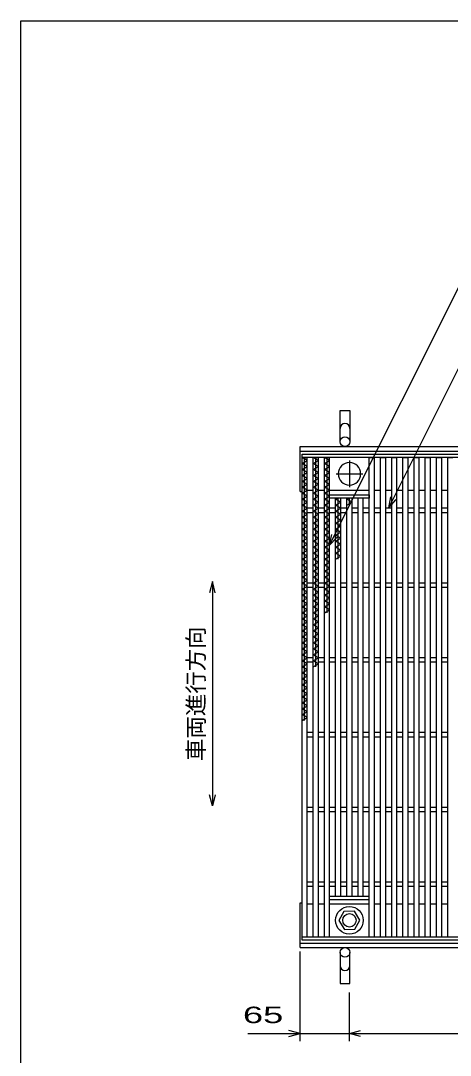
# Model space of a CAD drawing. Units: millimetres, scale not verified. Extents: x -1820 to 1731, y -1282 to 1054.
# Drawn here: x -1729 to -1154, y -330 to 1054 of the extents above; entities that cross this region are included whole.
import ezdxf
from ezdxf.enums import TextEntityAlignment as Align

# ---------------------------------------------------------------- set-up
doc = ezdxf.new("R2010")
doc.units = ezdxf.units.MM
doc.header["$LTSCALE"] = 10
doc.linetypes.add('CHAIN', pattern=[18.5, 12, -1.5, 3.5, -1.5])
for name, color, linetype, lineweight in [('0_2', 150, 'Continuous', 25), ('16', 3, 'Continuous', 25), ('19', 6, 'Continuous', 25), ('22', 2, 'Continuous', 25)]:
    doc.layers.add(name, color=color, linetype=linetype, lineweight=lineweight)
doc.styles.add('ベクトル', font='')
doc.styles.get('ベクトル').set_extended_font_data('ベクトル')

msp = doc.modelspace()

# ---------------------------------------------------------------- linework, layer by layer
at = {"layer": '0_2'}
for p, q in [((-1729, -1146.5), (-1729, 1053.5)), ((-1729, 1053.5), (1731, 1053.5))]:
    msp.add_line(p, q, dxfattribs=at)
at = {"layer": '16'}
for p, q in [((-1352.5, 474), (-852.5, 474)), ((-1352.5, 469.5), (-1352.5, 474)), ((-852.5, 469.5), (-1352.5, 469.5)), ((-1352.5, -171.5), (-1352.5, 469.5)), ((-1352.5, 469.5), (-1345.5, 469.5)), ((-1345.5, 465.5), (-1352.5, 469.5)), ((-1352.5, 461.5), (-1345.5, 465.5)), ((-1345.5, 457.5), (-1352.5, 461.5)), ((-1352.5, 453.5), (-1345.5, 457.5)), ((-1349, 117.5), (-1349, 469.5)), ((-1345.5, -171.5), (-1345.5, 469.5)), ((-1337.5, -171.5), (-1337.5, 469.5)), ((-1337.5, 469.5), (-1330.5, 469.5)), ((-1330.5, 465.5), (-1337.5, 469.5)), ((-1337.5, 461.5), (-1330.5, 465.5)), ((-1330.5, 457.5), (-1337.5, 461.5)), ((-1337.5, 453.5), (-1330.5, 457.5)), ((-1334, 189.5), (-1334, 469.5)), ((-1330.5, -171.5), (-1330.5, 469.5)), ((-1322.5, -171.5), (-1322.5, 469.5)), ((-1322.5, 469.5), (-1315.5, 469.5)), ((-1315.5, 465.5), (-1322.5, 469.5)), ((-1322.5, 461.5), (-1315.5, 465.5)), ((-1315.5, 457.5), (-1322.5, 461.5)), ((-1322.5, 453.5), (-1315.5, 457.5)), ((-1319, 261.5), (-1319, 469.5)), ((-1315.5, -171.5), (-1315.5, 469.5)), ((-1262.5, -171.5), (-1262.5, 469.5)), ((-1262.5, 469.5), (-1255.5, 469.5)), ((-1255.5, -171.5), (-1255.5, 469.5)), ((-1247.5, -171.5), (-1247.5, 469.5)), ((-1247.5, 469.5), (-1240.5, 469.5)), ((-1240.5, -171.5), (-1240.5, 469.5)), ((-1232.5, -171.5), (-1232.5, 469.5)), ((-1232.5, 469.5), (-1225.5, 469.5)), ((-1225.5, -171.5), (-1225.5, 469.5)), ((-1217.5, -171.5), (-1217.5, 469.5)), ((-1217.5, 469.5), (-1210.5, 469.5)), ((-1210.5, -171.5), (-1210.5, 469.5)), ((-1202.5, -171.5), (-1202.5, 469.5)), ((-1202.5, 469.5), (-1195.5, 469.5)), ((-1195.5, -171.5), (-1195.5, 469.5)), ((-1187.5, -171.5), (-1187.5, 469.5)), ((-1187.5, 469.5), (-1180.5, 469.5)), ((-1180.5, -171.5), (-1180.5, 469.5)), ((-1172.5, -171.5), (-1172.5, 469.5)), ((-1172.5, 469.5), (-1165.5, 469.5)), ((-1165.5, -171.5), (-1165.5, 469.5)), ((-1157.5, -171.5), (-1157.5, 469.5)), ((-1157.5, 469.5), (-1150.5, 469.5)), ((-1345.5, 449.5), (-1352.5, 453.5)), ((-1352.5, 445.5), (-1345.5, 449.5)), ((-1345.5, 441.5), (-1352.5, 445.5)), ((-1330.5, 449.5), (-1337.5, 453.5)), ((-1337.5, 445.5), (-1330.5, 449.5)), ((-1330.5, 441.5), (-1337.5, 445.5)), ((-1315.5, 449.5), (-1322.5, 453.5)), ((-1322.5, 445.5), (-1315.5, 449.5)), ((-1315.5, 441.5), (-1322.5, 445.5)), ((-1352.5, 437.5), (-1345.5, 441.5)), ((-1345.5, 433.5), (-1352.5, 437.5)), ((-1352.5, 429.5), (-1345.5, 433.5)), ((-1345.5, 425.5), (-1352.5, 429.5)), ((-1337.5, 437.5), (-1330.5, 441.5)), ((-1330.5, 433.5), (-1337.5, 437.5)), ((-1337.5, 429.5), (-1330.5, 433.5)), ((-1330.5, 425.5), (-1337.5, 429.5)), ((-1322.5, 437.5), (-1315.5, 441.5)), ((-1315.5, 433.5), (-1322.5, 437.5)), ((-1322.5, 429.5), (-1315.5, 433.5)), ((-1315.5, 425.5), (-1322.5, 429.5)), ((-1352.5, 421.5), (-1345.5, 425.5)), ((-1345.5, 417.5), (-1352.5, 421.5)), ((-1352.5, 413.5), (-1345.5, 417.5)), ((-1345.5, 425.5), (-1337.5, 425.5)), ((-1337.5, 421.5), (-1330.5, 425.5)), ((-1330.5, 417.5), (-1337.5, 421.5)), ((-1337.5, 413.5), (-1330.5, 417.5)), ((-1330.5, 425.5), (-1322.5, 425.5)), ((-1322.5, 421.5), (-1315.5, 425.5)), ((-1315.5, 417.5), (-1322.5, 421.5)), ((-1322.5, 413.5), (-1315.5, 417.5)), ((-1315.5, 425.5), (-1262.5, 425.5)), ((-1315.5, 419.5), (-1262.5, 419.5)), ((-1315.5, 415), (-1315.5, 419.5)), ((-1262.5, 419.5), (-1262.5, 415)), ((-1255.5, 425.5), (-1247.5, 425.5)), ((-1240.5, 425.5), (-1232.5, 425.5)), ((-1225.5, 425.5), (-1217.5, 425.5)), ((-1210.5, 425.5), (-1202.5, 425.5)), ((-1195.5, 425.5), (-1187.5, 425.5)), ((-1180.5, 425.5), (-1172.5, 425.5)), ((-1165.5, 425.5), (-1157.5, 425.5)), ((-1345.5, 409.5), (-1352.5, 413.5)), ((-1352.5, 405.5), (-1345.5, 409.5)), ((-1345.5, 401.5), (-1352.5, 405.5)), ((-1352.5, 397.5), (-1345.5, 401.5)), ((-1345.5, 402), (-1337.5, 402)), ((-1330.5, 409.5), (-1337.5, 413.5)), ((-1337.5, 405.5), (-1330.5, 409.5)), ((-1330.5, 401.5), (-1337.5, 405.5)), ((-1337.5, 397.5), (-1330.5, 401.5)), ((-1330.5, 402), (-1322.5, 402)), ((-1315.5, 409.5), (-1322.5, 413.5)), ((-1322.5, 405.5), (-1315.5, 409.5)), ((-1315.5, 401.5), (-1322.5, 405.5)), ((-1322.5, 397.5), (-1315.5, 401.5)), ((-1262.5, 415), (-1315.5, 415)), ((-1315.5, 402), (-1307.5, 402)), ((-1307.5, -117), (-1307.5, 415)), ((-1307.5, 413.5), (-1304.9, 415)), ((-1300.5, 409.5), (-1307.5, 413.5)), ((-1307.5, 405.5), (-1300.5, 409.5)), ((-1300.5, 401.5), (-1307.5, 405.5)), ((-1307.5, 397.5), (-1300.5, 401.5)), ((-1304, 333.5), (-1304, 415)), ((-1300.5, -117), (-1300.5, 415)), ((-1300.5, 402), (-1292.5, 402)), ((-1292.5, -117), (-1292.5, 415)), ((-1292.5, 413.5), (-1289.9, 415)), ((-1285.5, 409.5), (-1292.5, 413.5)), ((-1292.5, 405.5), (-1285.5, 409.5)), ((-1289, 405.5), (-1289, 415)), ((-1285.5, -117), (-1285.5, 415)), ((-1285.5, 402), (-1277.5, 402)), ((-1277.5, -117), (-1277.5, 415)), ((-1270.5, -117), (-1270.5, 415)), ((-1270.5, 402), (-1262.5, 402)), ((-1255.5, 402), (-1247.5, 402)), ((-1240.5, 402), (-1232.5, 402)), ((-1225.5, 402), (-1217.5, 402)), ((-1210.5, 402), (-1202.5, 402)), ((-1195.5, 402), (-1187.5, 402)), ((-1180.5, 402), (-1172.5, 402)), ((-1165.5, 402), (-1157.5, 402)), ((-1345.5, 393.5), (-1352.5, 397.5)), ((-1352.5, 389.5), (-1345.5, 393.5)), ((-1345.5, 385.5), (-1352.5, 389.5)), ((-1345.5, 396), (-1337.5, 396)), ((-1330.5, 393.5), (-1337.5, 397.5)), ((-1337.5, 389.5), (-1330.5, 393.5)), ((-1330.5, 385.5), (-1337.5, 389.5)), ((-1330.5, 396), (-1322.5, 396)), ((-1315.5, 393.5), (-1322.5, 397.5)), ((-1322.5, 389.5), (-1315.5, 393.5)), ((-1315.5, 385.5), (-1322.5, 389.5)), ((-1315.5, 396), (-1307.5, 396)), ((-1300.5, 393.5), (-1307.5, 397.5)), ((-1307.5, 389.5), (-1300.5, 393.5)), ((-1300.5, 385.5), (-1307.5, 389.5)), ((-1300.5, 396), (-1292.5, 396)), ((-1285.5, 396), (-1277.5, 396)), ((-1270.5, 396), (-1262.5, 396)), ((-1255.5, 396), (-1247.5, 396)), ((-1240.5, 396), (-1232.5, 396)), ((-1225.5, 396), (-1217.5, 396)), ((-1210.5, 396), (-1202.5, 396)), ((-1195.5, 396), (-1187.5, 396)), ((-1180.5, 396), (-1172.5, 396)), ((-1165.5, 396), (-1157.5, 396)), ((-1352.5, 381.5), (-1345.5, 385.5)), ((-1345.5, 377.5), (-1352.5, 381.5)), ((-1352.5, 373.5), (-1345.5, 377.5)), ((-1337.5, 381.5), (-1330.5, 385.5)), ((-1330.5, 377.5), (-1337.5, 381.5)), ((-1337.5, 373.5), (-1330.5, 377.5)), ((-1322.5, 381.5), (-1315.5, 385.5)), ((-1315.5, 377.5), (-1322.5, 381.5)), ((-1322.5, 373.5), (-1315.5, 377.5)), ((-1307.5, 381.5), (-1300.5, 385.5)), ((-1300.5, 377.5), (-1307.5, 381.5)), ((-1307.5, 373.5), (-1300.5, 377.5)), ((-1345.5, 369.5), (-1352.5, 373.5)), ((-1352.5, 365.5), (-1345.5, 369.5)), ((-1345.5, 361.5), (-1352.5, 365.5)), ((-1352.5, 357.5), (-1345.5, 361.5)), ((-1330.5, 369.5), (-1337.5, 373.5)), ((-1337.5, 365.5), (-1330.5, 369.5)), ((-1330.5, 361.5), (-1337.5, 365.5)), ((-1337.5, 357.5), (-1330.5, 361.5)), ((-1315.5, 369.5), (-1322.5, 373.5)), ((-1322.5, 365.5), (-1315.5, 369.5)), ((-1315.5, 361.5), (-1322.5, 365.5)), ((-1322.5, 357.5), (-1315.5, 361.5)), ((-1300.5, 369.5), (-1307.5, 373.5)), ((-1307.5, 365.5), (-1300.5, 369.5)), ((-1300.5, 361.5), (-1307.5, 365.5)), ((-1307.5, 357.5), (-1300.5, 361.5)), ((-1345.5, 353.5), (-1352.5, 357.5)), ((-1352.5, 349.5), (-1345.5, 353.5)), ((-1345.5, 345.5), (-1352.5, 349.5)), ((-1330.5, 353.5), (-1337.5, 357.5)), ((-1337.5, 349.5), (-1330.5, 353.5)), ((-1330.5, 345.5), (-1337.5, 349.5)), ((-1315.5, 353.5), (-1322.5, 357.5)), ((-1322.5, 349.5), (-1315.5, 353.5)), ((-1315.5, 345.5), (-1322.5, 349.5)), ((-1300.5, 353.5), (-1307.5, 357.5)), ((-1307.5, 349.5), (-1300.5, 353.5)), ((-1300.5, 345.5), (-1307.5, 349.5)), ((-1352.5, 341.5), (-1345.5, 345.5)), ((-1345.5, 337.5), (-1352.5, 341.5)), ((-1352.5, 333.5), (-1345.5, 337.5)), ((-1345.5, 329.5), (-1352.5, 333.5)), ((-1337.5, 341.5), (-1330.5, 345.5)), ((-1330.5, 337.5), (-1337.5, 341.5)), ((-1337.5, 333.5), (-1330.5, 337.5)), ((-1330.5, 329.5), (-1337.5, 333.5)), ((-1322.5, 341.5), (-1315.5, 345.5)), ((-1315.5, 337.5), (-1322.5, 341.5)), ((-1322.5, 333.5), (-1315.5, 337.5)), ((-1315.5, 329.5), (-1322.5, 333.5)), ((-1307.5, 341.5), (-1300.5, 345.5)), ((-1300.5, 337.5), (-1307.5, 341.5)), ((-1307.5, 333.5), (-1300.5, 337.5)), ((-1352.5, 325.5), (-1345.5, 329.5)), ((-1345.5, 321.5), (-1352.5, 325.5)), ((-1352.5, 317.5), (-1345.5, 321.5)), ((-1337.5, 325.5), (-1330.5, 329.5)), ((-1330.5, 321.5), (-1337.5, 325.5)), ((-1337.5, 317.5), (-1330.5, 321.5)), ((-1322.5, 325.5), (-1315.5, 329.5)), ((-1315.5, 321.5), (-1322.5, 325.5)), ((-1322.5, 317.5), (-1315.5, 321.5)), ((-1345.5, 313.5), (-1352.5, 317.5)), ((-1352.5, 309.5), (-1345.5, 313.5)), ((-1345.5, 305.5), (-1352.5, 309.5)), ((-1352.5, 301.5), (-1345.5, 305.5)), ((-1330.5, 313.5), (-1337.5, 317.5)), ((-1337.5, 309.5), (-1330.5, 313.5)), ((-1330.5, 305.5), (-1337.5, 309.5)), ((-1337.5, 301.5), (-1330.5, 305.5)), ((-1315.5, 313.5), (-1322.5, 317.5)), ((-1322.5, 309.5), (-1315.5, 313.5)), ((-1315.5, 305.5), (-1322.5, 309.5)), ((-1322.5, 301.5), (-1315.5, 305.5)), ((-1345.5, 297.5), (-1352.5, 301.5)), ((-1352.5, 293.5), (-1345.5, 297.5)), ((-1345.5, 289.5), (-1352.5, 293.5)), ((-1345.5, 302), (-1337.5, 302)), ((-1345.5, 296), (-1337.5, 296)), ((-1330.5, 297.5), (-1337.5, 301.5)), ((-1337.5, 293.5), (-1330.5, 297.5)), ((-1330.5, 289.5), (-1337.5, 293.5)), ((-1330.5, 302), (-1322.5, 302)), ((-1330.5, 296), (-1322.5, 296)), ((-1315.5, 297.5), (-1322.5, 301.5)), ((-1322.5, 293.5), (-1315.5, 297.5)), ((-1315.5, 289.5), (-1322.5, 293.5)), ((-1315.5, 302), (-1307.5, 302)), ((-1315.5, 296), (-1307.5, 296)), ((-1300.5, 302), (-1292.5, 302)), ((-1300.5, 296), (-1292.5, 296)), ((-1285.5, 302), (-1277.5, 302)), ((-1285.5, 296), (-1277.5, 296)), ((-1270.5, 302), (-1262.5, 302)), ((-1270.5, 296), (-1262.5, 296)), ((-1255.5, 302), (-1247.5, 302)), ((-1255.5, 296), (-1247.5, 296)), ((-1240.5, 302), (-1232.5, 302)), ((-1240.5, 296), (-1232.5, 296)), ((-1225.5, 302), (-1217.5, 302)), ((-1225.5, 296), (-1217.5, 296)), ((-1210.5, 302), (-1202.5, 302)), ((-1210.5, 296), (-1202.5, 296)), ((-1195.5, 302), (-1187.5, 302)), ((-1195.5, 296), (-1187.5, 296)), ((-1180.5, 302), (-1172.5, 302)), ((-1180.5, 296), (-1172.5, 296)), ((-1165.5, 302), (-1157.5, 302)), ((-1165.5, 296), (-1157.5, 296)), ((-1352.5, 285.5), (-1345.5, 289.5)), ((-1345.5, 281.5), (-1352.5, 285.5)), ((-1352.5, 277.5), (-1345.5, 281.5)), ((-1345.5, 273.5), (-1352.5, 277.5)), ((-1337.5, 285.5), (-1330.5, 289.5)), ((-1330.5, 281.5), (-1337.5, 285.5)), ((-1337.5, 277.5), (-1330.5, 281.5)), ((-1330.5, 273.5), (-1337.5, 277.5)), ((-1322.5, 285.5), (-1315.5, 289.5)), ((-1315.5, 281.5), (-1322.5, 285.5)), ((-1322.5, 277.5), (-1315.5, 281.5)), ((-1315.5, 273.5), (-1322.5, 277.5)), ((-1352.5, 269.5), (-1345.5, 273.5)), ((-1345.5, 265.5), (-1352.5, 269.5)), ((-1352.5, 261.5), (-1345.5, 265.5)), ((-1337.5, 269.5), (-1330.5, 273.5)), ((-1330.5, 265.5), (-1337.5, 269.5)), ((-1337.5, 261.5), (-1330.5, 265.5)), ((-1322.5, 269.5), (-1315.5, 273.5)), ((-1315.5, 265.5), (-1322.5, 269.5)), ((-1322.5, 261.5), (-1315.5, 265.5)), ((-1345.5, 257.5), (-1352.5, 261.5)), ((-1352.5, 253.5), (-1345.5, 257.5)), ((-1345.5, 249.5), (-1352.5, 253.5)), ((-1352.5, 245.5), (-1345.5, 249.5)), ((-1330.5, 257.5), (-1337.5, 261.5)), ((-1337.5, 253.5), (-1330.5, 257.5)), ((-1330.5, 249.5), (-1337.5, 253.5)), ((-1337.5, 245.5), (-1330.5, 249.5)), ((-1345.5, 241.5), (-1352.5, 245.5)), ((-1352.5, 237.5), (-1345.5, 241.5)), ((-1345.5, 233.5), (-1352.5, 237.5)), ((-1330.5, 241.5), (-1337.5, 245.5)), ((-1337.5, 237.5), (-1330.5, 241.5)), ((-1330.5, 233.5), (-1337.5, 237.5)), ((-1352.5, 229.5), (-1345.5, 233.5)), ((-1345.5, 225.5), (-1352.5, 229.5)), ((-1352.5, 221.5), (-1345.5, 225.5)), ((-1345.5, 217.5), (-1352.5, 221.5)), ((-1337.5, 229.5), (-1330.5, 233.5)), ((-1330.5, 225.5), (-1337.5, 229.5)), ((-1337.5, 221.5), (-1330.5, 225.5)), ((-1330.5, 217.5), (-1337.5, 221.5)), ((-1352.5, 213.5), (-1345.5, 217.5)), ((-1345.5, 209.5), (-1352.5, 213.5)), ((-1352.5, 205.5), (-1345.5, 209.5)), ((-1337.5, 213.5), (-1330.5, 217.5)), ((-1330.5, 209.5), (-1337.5, 213.5)), ((-1337.5, 205.5), (-1330.5, 209.5)), ((-1345.5, 201.5), (-1352.5, 205.5)), ((-1352.5, 197.5), (-1345.5, 201.5)), ((-1345.5, 193.5), (-1352.5, 197.5)), ((-1345.5, 202), (-1337.5, 202)), ((-1345.5, 196), (-1337.5, 196)), ((-1330.5, 201.5), (-1337.5, 205.5)), ((-1337.5, 197.5), (-1330.5, 201.5)), ((-1330.5, 193.5), (-1337.5, 197.5)), ((-1330.5, 202), (-1322.5, 202)), ((-1330.5, 196), (-1322.5, 196)), ((-1315.5, 202), (-1307.5, 202)), ((-1315.5, 196), (-1307.5, 196)), ((-1300.5, 202), (-1292.5, 202)), ((-1300.5, 196), (-1292.5, 196)), ((-1285.5, 202), (-1277.5, 202)), ((-1285.5, 196), (-1277.5, 196)), ((-1270.5, 202), (-1262.5, 202)), ((-1270.5, 196), (-1262.5, 196)), ((-1255.5, 202), (-1247.5, 202)), ((-1255.5, 196), (-1247.5, 196)), ((-1240.5, 202), (-1232.5, 202)), ((-1240.5, 196), (-1232.5, 196)), ((-1225.5, 202), (-1217.5, 202)), ((-1225.5, 196), (-1217.5, 196)), ((-1210.5, 202), (-1202.5, 202)), ((-1210.5, 196), (-1202.5, 196)), ((-1195.5, 202), (-1187.5, 202)), ((-1195.5, 196), (-1187.5, 196)), ((-1180.5, 202), (-1172.5, 202)), ((-1180.5, 196), (-1172.5, 196)), ((-1165.5, 202), (-1157.5, 202)), ((-1165.5, 196), (-1157.5, 196)), ((-1352.5, 189.5), (-1345.5, 193.5)), ((-1345.5, 185.5), (-1352.5, 189.5)), ((-1352.5, 181.5), (-1345.5, 185.5)), ((-1345.5, 177.5), (-1352.5, 181.5)), ((-1337.5, 189.5), (-1330.5, 193.5)), ((-1352.5, 173.5), (-1345.5, 177.5)), ((-1345.5, 169.5), (-1352.5, 173.5)), ((-1352.5, 165.5), (-1345.5, 169.5)), ((-1345.5, 161.5), (-1352.5, 165.5)), ((-1352.5, 157.5), (-1345.5, 161.5)), ((-1345.5, 153.5), (-1352.5, 157.5)), ((-1352.5, 149.5), (-1345.5, 153.5)), ((-1345.5, 145.5), (-1352.5, 149.5)), ((-1352.5, 141.5), (-1345.5, 145.5)), ((-1345.5, 137.5), (-1352.5, 141.5)), ((-1352.5, 133.5), (-1345.5, 137.5)), ((-1345.5, 129.5), (-1352.5, 133.5)), ((-1352.5, 125.5), (-1345.5, 129.5)), ((-1345.5, 121.5), (-1352.5, 125.5)), ((-1352.5, 117.5), (-1345.5, 121.5)), ((-1345.5, 102), (-1337.5, 102)), ((-1330.5, 102), (-1322.5, 102)), ((-1315.5, 102), (-1307.5, 102)), ((-1300.5, 102), (-1292.5, 102)), ((-1285.5, 102), (-1277.5, 102)), ((-1270.5, 102), (-1262.5, 102)), ((-1255.5, 102), (-1247.5, 102)), ((-1240.5, 102), (-1232.5, 102)), ((-1225.5, 102), (-1217.5, 102)), ((-1210.5, 102), (-1202.5, 102)), ((-1195.5, 102), (-1187.5, 102)), ((-1180.5, 102), (-1172.5, 102)), ((-1165.5, 102), (-1157.5, 102)), ((-1345.5, 96), (-1337.5, 96)), ((-1330.5, 96), (-1322.5, 96)), ((-1315.5, 96), (-1307.5, 96)), ((-1300.5, 96), (-1292.5, 96)), ((-1285.5, 96), (-1277.5, 96)), ((-1270.5, 96), (-1262.5, 96)), ((-1255.5, 96), (-1247.5, 96)), ((-1240.5, 96), (-1232.5, 96)), ((-1225.5, 96), (-1217.5, 96)), ((-1210.5, 96), (-1202.5, 96)), ((-1195.5, 96), (-1187.5, 96)), ((-1180.5, 96), (-1172.5, 96)), ((-1165.5, 96), (-1157.5, 96)), ((-1345.5, 2), (-1337.5, 2)), ((-1330.5, 2), (-1322.5, 2)), ((-1315.5, 2), (-1307.5, 2)), ((-1300.5, 2), (-1292.5, 2)), ((-1285.5, 2), (-1277.5, 2)), ((-1270.5, 2), (-1262.5, 2)), ((-1255.5, 2), (-1247.5, 2)), ((-1240.5, 2), (-1232.5, 2)), ((-1225.5, 2), (-1217.5, 2)), ((-1210.5, 2), (-1202.5, 2)), ((-1195.5, 2), (-1187.5, 2)), ((-1180.5, 2), (-1172.5, 2)), ((-1165.5, 2), (-1157.5, 2)), ((-1345.5, -4), (-1337.5, -4)), ((-1330.5, -4), (-1322.5, -4)), ((-1315.5, -4), (-1307.5, -4)), ((-1300.5, -4), (-1292.5, -4)), ((-1285.5, -4), (-1277.5, -4)), ((-1270.5, -4), (-1262.5, -4)), ((-1255.5, -4), (-1247.5, -4)), ((-1240.5, -4), (-1232.5, -4)), ((-1225.5, -4), (-1217.5, -4)), ((-1210.5, -4), (-1202.5, -4)), ((-1195.5, -4), (-1187.5, -4)), ((-1180.5, -4), (-1172.5, -4)), ((-1165.5, -4), (-1157.5, -4)), ((-1345.5, -98), (-1337.5, -98)), ((-1345.5, -104), (-1337.5, -104)), ((-1330.5, -98), (-1322.5, -98)), ((-1330.5, -104), (-1322.5, -104)), ((-1315.5, -98), (-1307.5, -98)), ((-1315.5, -104), (-1307.5, -104)), ((-1300.5, -98), (-1292.5, -98)), ((-1300.5, -104), (-1292.5, -104)), ((-1285.5, -98), (-1277.5, -98)), ((-1285.5, -104), (-1277.5, -104)), ((-1270.5, -98), (-1262.5, -98)), ((-1270.5, -104), (-1262.5, -104)), ((-1255.5, -98), (-1247.5, -98)), ((-1255.5, -104), (-1247.5, -104)), ((-1240.5, -98), (-1232.5, -98)), ((-1240.5, -104), (-1232.5, -104)), ((-1225.5, -98), (-1217.5, -98)), ((-1225.5, -104), (-1217.5, -104)), ((-1210.5, -98), (-1202.5, -98)), ((-1210.5, -104), (-1202.5, -104)), ((-1195.5, -98), (-1187.5, -98)), ((-1195.5, -104), (-1187.5, -104)), ((-1180.5, -98), (-1172.5, -98)), ((-1180.5, -104), (-1172.5, -104)), ((-1165.5, -98), (-1157.5, -98)), ((-1165.5, -104), (-1157.5, -104)), ((-1315.5, -117), (-1262.5, -117)), ((-1315.5, -121.5), (-1315.5, -117)), ((-1315.5, -121.5), (-1262.5, -121.5)), ((-1262.5, -121.5), (-1262.5, -117)), ((-1345.5, -127.5), (-1337.5, -127.5)), ((-1330.5, -127.5), (-1322.5, -127.5)), ((-1315.5, -127.5), (-1262.5, -127.5)), ((-1296.3, -137.6), (-1303, -149.8)), ((-1282.3, -137.2), (-1296.3, -137.6)), ((-1275, -149.5), (-1282.3, -137.2)), ((-1255.5, -127.5), (-1247.5, -127.5)), ((-1240.5, -127.5), (-1232.5, -127.5)), ((-1225.5, -127.5), (-1217.5, -127.5)), ((-1210.5, -127.5), (-1202.5, -127.5)), ((-1195.5, -127.5), (-1187.5, -127.5)), ((-1180.5, -127.5), (-1172.5, -127.5)), ((-1165.5, -127.5), (-1157.5, -127.5)), ((-1303, -149.8), (-1295.7, -161.8)), ((-1281.7, -161.4), (-1275, -149.2)), ((-1295.7, -161.8), (-1281.7, -161.4)), ((-1352.5, -171.5), (-852.5, -171.5)), ((-1352.5, -176), (-1352.5, -171.5)), ((-1352.5, -171.5), (-1345.5, -171.5)), ((-852.5, -176), (-1352.5, -176)), ((-1337.5, -171.5), (-1330.5, -171.5)), ((-1322.5, -171.5), (-1315.5, -171.5)), ((-1307.5, -171.5), (-1300.5, -171.5)), ((-1292.5, -171.5), (-1285.5, -171.5)), ((-1277.5, -171.5), (-1270.5, -171.5)), ((-1262.5, -171.5), (-1255.5, -171.5)), ((-1247.5, -171.5), (-1240.5, -171.5)), ((-1232.5, -171.5), (-1225.5, -171.5)), ((-1217.5, -171.5), (-1210.5, -171.5)), ((-1202.5, -171.5), (-1195.5, -171.5)), ((-1187.5, -171.5), (-1180.5, -171.5)), ((-1172.5, -171.5), (-1165.5, -171.5)), ((-1157.5, -171.5), (-1150.5, -171.5))]:
    msp.add_line(p, q, dxfattribs=at)
at = {"layer": '16', "linetype": 'CHAIN'}
for p, q in [((-1289, 465.5), (-1289, 429.5)), ((-1307, 447.5), (-1271, 447.5))]:
    msp.add_line(p, q, dxfattribs=at)
at = {"layer": '16'}
for radius in [18.5, 9]:
    msp.add_circle((-1289, -149.5), radius, dxfattribs=at)
for start, end in [(90, 270), (270, 90)]:
    msp.add_arc((-1289, 447.5), 15, start, end, dxfattribs=at)
at = {"layer": '19'}
for p, q in [((-1301.5, 490.5), (-1301.5, 532.1)), ((-1301.5, 532.1), (-1288.5, 532.1)), ((-1288.5, 532.1), (-1288.5, 490.5)), ((-1355, 484), (-345, 484)), ((-1355, 424), (-1355, 484)), ((-1355, 478), (-345, 478)), ((-1355, 424), (-1352.5, 424)), ((-1355, -186), (-1355, -126)), ((-1355, -126), (-1352.5, -126)), ((-1355, -180), (-345, -180)), ((-1355, -186), (-345, -186)), ((-1301.5, -192.5), (-1301.5, -234.1)), ((-1288.5, -234.1), (-1288.5, -192.5)), ((-1301.5, -234.1), (-1288.5, -234.1))]:
    msp.add_line(p, q, dxfattribs=at)
for centre in [(-1295, 490.5), (-1295, -192.5)]:
    msp.add_circle(centre, 6.5, dxfattribs=at)
for centre, start, end in [((-1295, 508.3), 0, 180), ((-1295, -210.3), 180, 0)]:
    msp.add_arc(centre, 6.5, start, end, dxfattribs=at)
at = {"layer": '22', "color": 4}
for p, q in [((-1315.5, 352), (-1110.2, 762.5)), ((-1236.5, 402), (-1078.8, 717.5)), ((-1236.5, 402), (-1233.5, 416.6)), ((-1236.5, 402), (-1226.5, 413)), ((-1315.5, 352), (-1312.5, 366.6)), ((-1315.5, 352), (-1305.5, 363)), ((-1472.5, 303.5), (-1476.5, 288.5)), ((-1468.5, 288.5), (-1472.5, 303.5)), ((-1472.5, 303.5), (-1472.5, 3.5)), ((-1472.5, 3.5), (-1476.5, 18.5)), ((-1468.5, 18.5), (-1472.5, 3.5)), ((-1355, -311), (-1355, -191)), ((-1289, -311), (-1289, -246)), ((-1425, -301), (-1355, -301)), ((-1355, -301), (-1370, -297)), ((-1370, -305), (-1355, -301)), ((-1355, -301), (-1289, -301)), ((-1289, -301), (-1274, -297)), ((-1274, -305), (-1289, -301)), ((-1289, -301), (-914, -301))]:
    msp.add_line(p, q, dxfattribs=at)

# ---------------------------------------------------------------- texts
at = {"layer": '22', "style": 'ベクトル'}
msp.add_text('車両進行方向', height=21.99, rotation=90, dxfattribs=at).set_placement((-1494.5, 63.5), align=Align.MIDDLE_LEFT)
at = {"layer": '22', "style": 'ベクトル', "width": 1.65}
msp.add_text(' 65 ', height=21.99, dxfattribs=at).set_placement((-1445, -276), align=Align.MIDDLE_LEFT)

doc.saveas('drawing.dxf')
